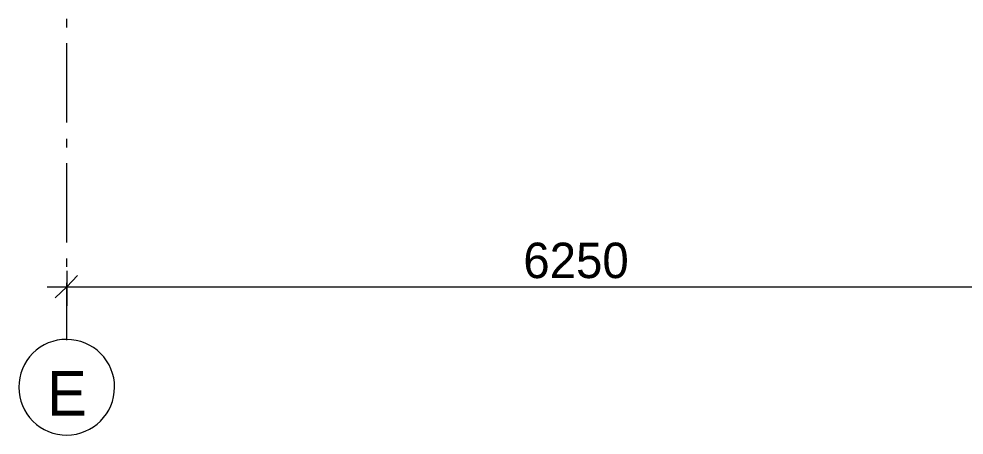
# Model space of a CAD drawing. Header units: millimetres. Extents: x 2294 to 908349, y -83289 to 219220.
# Drawn here: x 869384 to 875517, y 191945 to 194647 of the extents above; entities that cross this region are included whole.
import ezdxf

# ---------------------------------------------------------------- set-up
doc = ezdxf.new("R2010")
doc.units = ezdxf.units.MM
doc.layers.add('PDF _Геометрия', color=7, linetype='Continuous')
doc.layers.add('PDF _Текст', color=7, linetype='Continuous')

msp = doc.modelspace()

# ---------------------------------------------------------------- linework, layer by layer
at = {"layer": 'PDF _Геометрия', "lineweight": 9}
for points in [[(869694.557349287, 194590.0821610179), (869694.557349287, 194646.9126246369)], [(869694.557349287, 193973.6902095249), (869694.557349287, 194489.5359561669)], [(869694.557349287, 193811.9419669409), (869694.557349287, 193868.7724305608)], [(869694.557349287, 193195.5500154954), (869694.557349287, 193711.3957620899)], [(869694.557349287, 193038.1733470254), (869694.557349287, 193090.6322364837)], [(869764.5025353897, 192981.342883453), (869694.557349287, 192907.0261232846), (869620.240589261, 192837.0809373243)], [(869694.557349287, 193011.9439022962), (869694.557349287, 192907.0261232846), (869694.557349287, 192784.6220478651)], [(869567.7816998009, 192907.0261232846), (876147.0007561874, 192907.0261232846), (876077.0555700865, 192837.0809373243)], [(869694.557349287, 192561.671767548), (869694.557349287, 192933.2555680613)]]:
    msp.add_lwpolyline(points, dxfattribs=at)
at = {"layer": 'PDF _Геометрия', "lineweight": 18}
msp.add_lwpolyline([(869694.557349287, 192566.043341662, 0.4225352112612406), (869384.1755865552, 192255.6615788352, 0.4172634351384606), (869694.557349287, 191945.2798160559, 0.411971830988338), (870004.9391120188, 192255.6615788352, 0.4172634351384605)], format="xyb", close=True, dxfattribs=at)

# ---------------------------------------------------------------- texts
at = {"layer": 'PDF _Текст', "attachment_point": 4, "style": ''}
for s, insert, char_height in [('6250', (872657.2706034184, 193077.7665401839), 229.9705836238318), ('Е', (869566.6352349222, 192216.1220263795), 289.4502280538725)]:
    msp.add_mtext(s, dxfattribs=dict(at, insert=insert, char_height=char_height))

doc.saveas('drawing.dxf')
